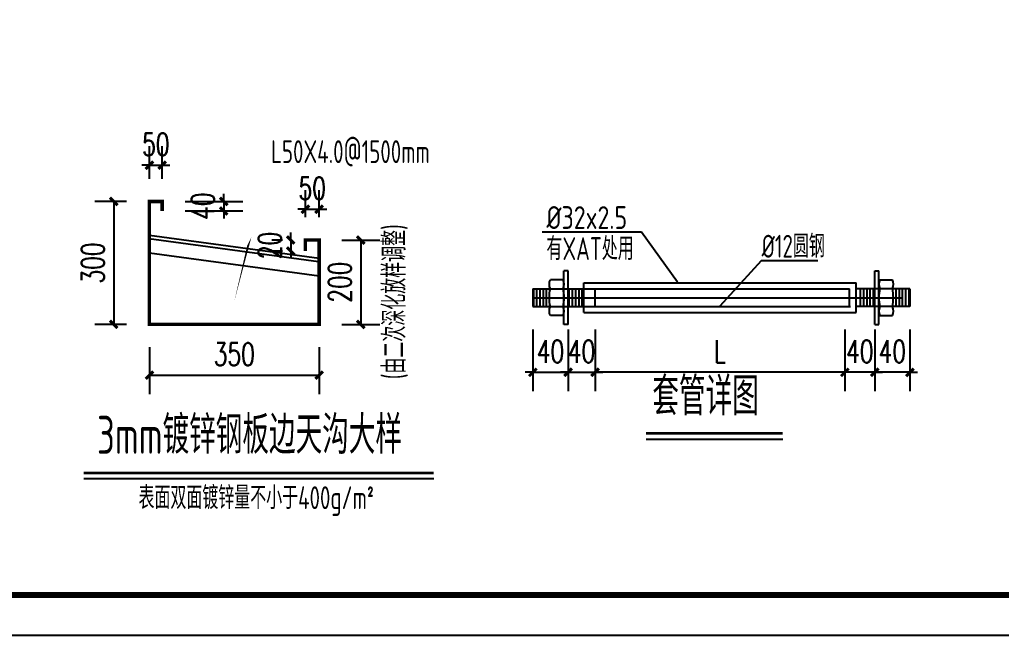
# Model space of a CAD drawing. Extents: x 177291 to 1288761, y 177638 to 322898.
# Drawn here: x 932398 to 958232, y 177960 to 194166 of the extents above; entities that cross this region are included whole.
import ezdxf
from ezdxf.enums import TextEntityAlignment as Align

# ---------------------------------------------------------------- set-up
doc = ezdxf.new("R2010")
doc.units = 0
doc.header["$LTSCALE"] = 1000
for name, color, linetype in [('AXIS', 3, 'Continuous'), ('DOTE', 1, 'Continuous'), ('NUM', 7, 'Continuous'), ('PUB_TITLE', 4, 'Continuous'), ('PZ', 202, 'Continuous'), ('TEXT', 7, 'Continuous'), ('THICK', 6, 'Continuous'), ('THIN', 7, 'Continuous'), ('XG', 6, 'Continuous'), ('天沟', 2, 'Continuous')]:
    doc.layers.add(name, color=color, linetype=linetype)
doc.styles.add('_TCH_DIM_T3', font='SIMPLEX', dxfattribs={"width": 0.705882, "bigfont": 'GBCBIG'})
doc.styles.add('TSSD_Label', font='tssdeng.shx', dxfattribs={"width": 0.7, "bigfont": 'hztxt.shx'})
doc.styles.add('TSSD_Norm', font='tssdeng.shx', dxfattribs={"bigfont": 'hztxt.shx'})
doc.dimstyles.new('TCH-200-1', dxfattribs={"dimtxt": 595, "dimasz": 200, "dimexe": 500, "dimexo": 600, "dimgap": 252.5, "dimtad": 1, "dimdec": 0, "dimzin": 0, "dimdsep": 46, "dimtxsty": '_TCH_DIM_T3', "dimblk": 'ARCHTICK', "dimcen": 0.09, "dimclrd": 3, "dimclre": 3, "dimclrt": 7, "dimazin": 2, "dimtfac": 1, "dimtdec": 0, "dimtix": 1, "dimtmove": 2, "dimatfit": 3, "dimfxl": 1, "dimtolj": 1, "dimtzin": 0, "dimarcsym": 0})

# ---------------------------------------------------------------- blocks, each defined once
blk = doc.blocks.new('_ArchTick')
at = {"color": 0, "linetype": 'ByBlock', "const_width": 0.4}
blk.add_lwpolyline([(-0.5, -0.5), (0.5, 0.5)], dxfattribs=at)
blk = doc.blocks.new('*D85')
at = {"layer": 'AXIS', "color": 3, "lineweight": -2, "transparency": 16777216}
for p, q in [((954114, 186012), (954114, 184384)), ((954900, 186012), (954900, 184384)), ((954114, 184884), (953914, 184884)), ((954900, 184884), (954114, 184884)), ((954900, 184884), (955100, 184884))]:
    blk.add_line(p, q, dxfattribs=at)
at = {"layer": 'Defpoints', "color": 0, "transparency": 16777216}
for p in [(954114, 186612), (954900, 186612), (954114, 184884)]:
    blk.add_point(p, dxfattribs=at)
at = {"layer": 'AXIS', "color": 3, "lineweight": -2, "transparency": 16777216, "xscale": 200, "yscale": 200, "zscale": 200}
blk.add_blockref('_ArchTick', (954114, 184884), dxfattribs=at)
at = {"layer": 'AXIS', "color": 3, "lineweight": -2, "transparency": 16777216, "xscale": 200, "yscale": 200, "zscale": 200, "rotation": 180}
blk.add_blockref('_ArchTick', (954900, 184884), dxfattribs=at)
at = {"layer": 'AXIS', "color": 7, "transparency": 16777216, "insert": (954507, 185434), "char_height": 595, "attachment_point": 5, "style": '_TCH_DIM_T3'}
blk.add_mtext('\\A1;40', dxfattribs=at)
blk = doc.blocks.new('*D86')
at = {"layer": 'AXIS', "color": 3, "lineweight": -2, "transparency": 16777216}
for p, q in [((954900, 186012), (954900, 184384)), ((955825, 186012), (955825, 184384)), ((954900, 184884), (954700, 184884)), ((955825, 184884), (954900, 184884)), ((955825, 184884), (956025, 184884))]:
    blk.add_line(p, q, dxfattribs=at)
at = {"layer": 'Defpoints', "color": 0, "transparency": 16777216}
for p in [(954900, 186612), (955825, 186612), (954900, 184884)]:
    blk.add_point(p, dxfattribs=at)
at = {"layer": 'AXIS', "color": 3, "lineweight": -2, "transparency": 16777216, "xscale": 200, "yscale": 200, "zscale": 200}
blk.add_blockref('_ArchTick', (954900, 184884), dxfattribs=at)
at = {"layer": 'AXIS', "color": 3, "lineweight": -2, "transparency": 16777216, "xscale": 200, "yscale": 200, "zscale": 200, "rotation": 180}
blk.add_blockref('_ArchTick', (955825, 184884), dxfattribs=at)
at = {"layer": 'AXIS', "color": 7, "transparency": 16777216, "insert": (955363, 185434), "char_height": 595, "attachment_point": 5, "style": '_TCH_DIM_T3'}
blk.add_mtext('\\A1;40', dxfattribs=at)
blk = doc.blocks.new('*D87')
at = {"layer": 'AXIS', "color": 3, "lineweight": -2, "transparency": 16777216}
for p, q in [((946830, 186012), (946830, 184384)), ((947542, 186012), (947542, 184384)), ((946830, 184884), (946630, 184884)), ((946830, 184884), (947542, 184884)), ((947542, 184884), (947742, 184884))]:
    blk.add_line(p, q, dxfattribs=at)
at = {"layer": 'Defpoints', "color": 0, "transparency": 16777216}
for p in [(946830, 186612), (947542, 186612), (947542, 184884)]:
    blk.add_point(p, dxfattribs=at)
at = {"layer": 'AXIS', "color": 3, "lineweight": -2, "transparency": 16777216, "xscale": 200, "yscale": 200, "zscale": 200}
blk.add_blockref('_ArchTick', (946830, 184884), dxfattribs=at)
at = {"layer": 'AXIS', "color": 3, "lineweight": -2, "transparency": 16777216, "xscale": 200, "yscale": 200, "zscale": 200, "rotation": 180}
blk.add_blockref('_ArchTick', (947542, 184884), dxfattribs=at)
at = {"layer": 'AXIS', "color": 7, "transparency": 16777216, "insert": (947186, 185434), "char_height": 595, "attachment_point": 5, "style": '_TCH_DIM_T3'}
blk.add_mtext('\\A1;40', dxfattribs=at)
blk = doc.blocks.new('*D88')
at = {"layer": 'AXIS', "color": 3, "lineweight": -2, "transparency": 16777216}
for p, q in [((945904, 186012), (945904, 184384)), ((946830, 186012), (946830, 184384)), ((945904, 184884), (945704, 184884)), ((945904, 184884), (946830, 184884)), ((946830, 184884), (947030, 184884))]:
    blk.add_line(p, q, dxfattribs=at)
at = {"layer": 'Defpoints', "color": 0, "transparency": 16777216}
for p in [(945904, 186612), (946830, 186612), (946830, 184884)]:
    blk.add_point(p, dxfattribs=at)
at = {"layer": 'AXIS', "color": 3, "lineweight": -2, "transparency": 16777216, "xscale": 200, "yscale": 200, "zscale": 200}
blk.add_blockref('_ArchTick', (945904, 184884), dxfattribs=at)
at = {"layer": 'AXIS', "color": 3, "lineweight": -2, "transparency": 16777216, "xscale": 200, "yscale": 200, "zscale": 200, "rotation": 180}
blk.add_blockref('_ArchTick', (946830, 184884), dxfattribs=at)
at = {"layer": 'AXIS', "color": 7, "transparency": 16777216, "insert": (946367, 185434), "char_height": 595, "attachment_point": 5, "style": '_TCH_DIM_T3'}
blk.add_mtext('\\A1;40', dxfattribs=at)
blk = doc.blocks.new('*D89')
at = {"layer": 'AXIS', "color": 3, "lineweight": -2, "transparency": 16777216}
for p, q in [((947542, 186012), (947542, 184384)), ((954114, 186012), (954114, 184384)), ((954114, 184884), (947542, 184884))]:
    blk.add_line(p, q, dxfattribs=at)
at = {"layer": 'Defpoints', "color": 0, "transparency": 16777216}
for p in [(947542, 186612), (954114, 186612), (947542, 184884)]:
    blk.add_point(p, dxfattribs=at)
at = {"layer": 'AXIS', "color": 3, "lineweight": -2, "transparency": 16777216, "xscale": 200, "yscale": 200, "zscale": 200, "rotation": 180}
blk.add_blockref('_ArchTick', (947542, 184884), dxfattribs=at)
at = {"layer": 'AXIS', "color": 3, "lineweight": -2, "transparency": 16777216, "xscale": 200, "yscale": 200, "zscale": 200}
blk.add_blockref('_ArchTick', (954114, 184884), dxfattribs=at)
at = {"layer": 'AXIS', "color": 7, "transparency": 16777216, "insert": (950828, 185434), "char_height": 595, "attachment_point": 5, "style": '_TCH_DIM_T3'}
blk.add_mtext('\\A1;L', dxfattribs=at)
blk = doc.blocks.new('*D106')
at = {"layer": 'AXIS', "color": 3, "lineweight": -2, "transparency": 16777216}
for p, q in [((940880, 188366), (941875, 188366)), ((941375, 188366), (941375, 186145)), ((940880, 186145), (941875, 186145))]:
    blk.add_line(p, q, dxfattribs=at)
at = {"layer": 'Defpoints', "color": 0, "transparency": 16777216}
for p in [(940280, 188366), (940280, 186145), (941375, 186145)]:
    blk.add_point(p, dxfattribs=at)
at = {"layer": 'AXIS', "color": 3, "lineweight": -2, "transparency": 16777216, "xscale": 200, "yscale": 200, "zscale": 200}
for p, rotation in [((941375, 188366), 90), ((941375, 186145), 270)]:
    blk.add_blockref('_ArchTick', p, dxfattribs=dict(at, rotation=rotation))
at = {"layer": 'AXIS', "color": 7, "transparency": 16777216, "insert": (940825, 187256), "char_height": 595, "attachment_point": 5, "rotation": 90, "style": '_TCH_DIM_T3'}
blk.add_mtext('\\A1;200', dxfattribs=at)
blk = doc.blocks.new('*D107')
at = {"layer": 'AXIS', "color": 3, "lineweight": -2, "transparency": 16777216}
for p, q in [((936750, 189380), (938268, 189380)), ((937768, 189380), (937768, 189580)), ((937768, 189380), (937768, 189130)), ((936750, 189130), (938268, 189130)), ((937768, 189130), (937768, 188930))]:
    blk.add_line(p, q, dxfattribs=at)
at = {"layer": 'Defpoints', "color": 0, "transparency": 16777216}
for p in [(936150, 189380), (936150, 189130), (937768, 189130)]:
    blk.add_point(p, dxfattribs=at)
at = {"layer": 'AXIS', "color": 3, "lineweight": -2, "transparency": 16777216, "xscale": 200, "yscale": 200, "zscale": 200}
for p, rotation in [((937768, 189380), 270), ((937768, 189130), 90)]:
    blk.add_blockref('_ArchTick', p, dxfattribs=dict(at, rotation=rotation))
at = {"layer": 'AXIS', "color": 7, "transparency": 16777216, "insert": (937218, 189255), "char_height": 595, "attachment_point": 5, "rotation": 90, "style": '_TCH_DIM_T3'}
blk.add_mtext('\\A1;40', dxfattribs=at)
blk = doc.blocks.new('*D108')
at = {"layer": 'AXIS', "color": 3, "lineweight": -2, "transparency": 16777216}
for p, q in [((935814, 189980), (935814, 190834)), ((936150, 189980), (936150, 190834)), ((935814, 190334), (935614, 190334)), ((935814, 190334), (936150, 190334)), ((936150, 190334), (936350, 190334))]:
    blk.add_line(p, q, dxfattribs=at)
at = {"layer": 'Defpoints', "color": 0, "transparency": 16777216}
for p in [(936150, 190334), (935814, 189380), (936150, 189380)]:
    blk.add_point(p, dxfattribs=at)
at = {"layer": 'AXIS', "color": 3, "lineweight": -2, "transparency": 16777216, "xscale": 200, "yscale": 200, "zscale": 200}
blk.add_blockref('_ArchTick', (935814, 190334), dxfattribs=at)
at = {"layer": 'AXIS', "color": 3, "lineweight": -2, "transparency": 16777216, "xscale": 200, "yscale": 200, "zscale": 200, "rotation": 180}
blk.add_blockref('_ArchTick', (936150, 190334), dxfattribs=at)
at = {"layer": 'AXIS', "color": 7, "transparency": 16777216, "insert": (935982, 190884), "char_height": 595, "attachment_point": 5, "style": '_TCH_DIM_T3'}
blk.add_mtext('\\A1;50', dxfattribs=at)
blk = doc.blocks.new('*D109')
at = {"layer": 'AXIS', "color": 3, "lineweight": -2, "transparency": 16777216}
for p, q in [((935214, 189380), (934373, 189380)), ((934873, 189380), (934873, 186145)), ((935214, 186145), (934373, 186145))]:
    blk.add_line(p, q, dxfattribs=at)
at = {"layer": 'Defpoints', "color": 0, "transparency": 16777216}
for p in [(935814, 189380), (934873, 186145), (935814, 186145)]:
    blk.add_point(p, dxfattribs=at)
at = {"layer": 'AXIS', "color": 3, "lineweight": -2, "transparency": 16777216, "xscale": 200, "yscale": 200, "zscale": 200}
for p, rotation in [((934873, 189380), 90), ((934873, 186145), 270)]:
    blk.add_blockref('_ArchTick', p, dxfattribs=dict(at, rotation=rotation))
at = {"layer": 'AXIS', "color": 7, "transparency": 16777216, "insert": (934323, 187762), "char_height": 595, "attachment_point": 5, "rotation": 90, "style": '_TCH_DIM_T3'}
blk.add_mtext('\\A1;300', dxfattribs=at)
blk = doc.blocks.new('*D110')
at = {"layer": 'AXIS', "color": 3, "lineweight": -2, "transparency": 16777216}
for p, q in [((935814, 185545), (935814, 184309)), ((940280, 185545), (940280, 184309)), ((935814, 184809), (940280, 184809))]:
    blk.add_line(p, q, dxfattribs=at)
at = {"layer": 'Defpoints', "color": 0, "transparency": 16777216}
for p in [(935814, 186145), (940280, 186145), (940280, 184809)]:
    blk.add_point(p, dxfattribs=at)
at = {"layer": 'AXIS', "color": 3, "lineweight": -2, "transparency": 16777216, "xscale": 200, "yscale": 200, "zscale": 200, "rotation": 180}
blk.add_blockref('_ArchTick', (935814, 184809), dxfattribs=at)
at = {"layer": 'AXIS', "color": 3, "lineweight": -2, "transparency": 16777216, "xscale": 200, "yscale": 200, "zscale": 200}
blk.add_blockref('_ArchTick', (940280, 184809), dxfattribs=at)
at = {"layer": 'AXIS', "color": 7, "transparency": 16777216, "insert": (938047, 185359), "char_height": 595, "attachment_point": 5, "style": '_TCH_DIM_T3'}
blk.add_mtext('\\A1;350', dxfattribs=at)
blk = doc.blocks.new('*D111')
at = {"layer": 'AXIS', "color": 3, "lineweight": -2, "transparency": 16777216}
for p, q in [((939918, 188966), (939918, 189676)), ((940280, 188966), (940280, 189676)), ((939918, 189176), (939718, 189176)), ((939918, 189176), (940280, 189176)), ((940280, 189176), (940480, 189176))]:
    blk.add_line(p, q, dxfattribs=at)
at = {"layer": 'Defpoints', "color": 0, "transparency": 16777216}
for p in [(940280, 189176), (939918, 188366), (940280, 188366)]:
    blk.add_point(p, dxfattribs=at)
at = {"layer": 'AXIS', "color": 3, "lineweight": -2, "transparency": 16777216, "xscale": 200, "yscale": 200, "zscale": 200}
blk.add_blockref('_ArchTick', (939918, 189176), dxfattribs=at)
at = {"layer": 'AXIS', "color": 3, "lineweight": -2, "transparency": 16777216, "xscale": 200, "yscale": 200, "zscale": 200, "rotation": 180}
blk.add_blockref('_ArchTick', (940280, 189176), dxfattribs=at)
at = {"layer": 'AXIS', "color": 7, "transparency": 16777216, "insert": (940099, 189726), "char_height": 595, "attachment_point": 5, "style": '_TCH_DIM_T3'}
blk.add_mtext('\\A1;50', dxfattribs=at)
blk = doc.blocks.new('*D112')
at = {"layer": 'AXIS', "color": 3, "lineweight": -2, "transparency": 16777216}
for p, q in [((939318, 188366), (939032, 188366)), ((939532, 188366), (939532, 188566)), ((939532, 188366), (939532, 188076)), ((939318, 188076), (939032, 188076)), ((939532, 188076), (939532, 187876))]:
    blk.add_line(p, q, dxfattribs=at)
at = {"layer": 'Defpoints', "color": 0, "transparency": 16777216}
for p in [(939918, 188366), (939532, 188076), (939918, 188076)]:
    blk.add_point(p, dxfattribs=at)
at = {"layer": 'AXIS', "color": 3, "lineweight": -2, "transparency": 16777216, "xscale": 200, "yscale": 200, "zscale": 200}
for p, rotation in [((939532, 188366), 270), ((939532, 188076), 90)]:
    blk.add_blockref('_ArchTick', p, dxfattribs=dict(at, rotation=rotation))
at = {"layer": 'AXIS', "color": 7, "transparency": 16777216, "insert": (938982, 188221), "char_height": 595, "attachment_point": 5, "rotation": 90, "style": '_TCH_DIM_T3'}
blk.add_mtext('\\A1;20', dxfattribs=at)

msp = doc.modelspace()

# ---------------------------------------------------------------- hatches: boundary and pattern name
at = {"layer": 'AXIS', "linetype": 'ByBlock'}
h = msp.add_hatch(dxfattribs=at)
h.set_pattern_fill('ANSI31', color=3, scale=26.84933, angle=45, style=0)
h.set_pattern_definition([(90, (4628067.51, 2919963.73), (-85.2466239, 1e-14), [])])
edge = h.paths.add_edge_path()
edge.add_ellipse((947390.75, 186847.49), major_axis=(743.62, 743.62), ratio=1, start_angle=122.032716, end_angle=135, ccw=False)
edge.add_line((946365.94, 187083.47), (945904.49, 187083.47))
edge.add_line((945904.49, 187083.47), (945904.49, 186847.49))
edge.add_line((945904.49, 186847.49), (946339.12, 186847.49))
edge = h.paths.add_edge_path()
edge.add_ellipse((947390.75, 186847.49), major_axis=(743.62, 743.62), ratio=1, start_angle=135, end_angle=147.967284, ccw=False)
edge.add_line((946339.12, 186847.49), (945904.49, 186847.49))
edge.add_line((945904.49, 186847.49), (945904.49, 186611.51))
edge.add_line((945904.49, 186611.51), (946365.94, 186611.51))
h.paths.add_polyline_path([(946987.13, 187083.47), (946829.81, 187083.47), (946829.81, 186847.49), (946987.13, 186847.49)])
h.paths.add_polyline_path([(946987.13, 186847.49), (946829.81, 186847.49), (946829.81, 186611.51), (946987.13, 186611.51)])
h.paths.add_polyline_path([(947248.14, 187083.47), (946987.13, 187083.47), (946987.13, 186847.49), (947248.14, 186847.49)])
h.paths.add_polyline_path([(947248.14, 186847.49), (946987.13, 186847.49), (946987.13, 186611.51), (947248.14, 186611.51)])
h = msp.add_hatch(dxfattribs=at)
h.set_pattern_fill('ANSI31', color=3, scale=26.84933, angle=45, style=0)
h.set_pattern_definition([(90, (-2726337.78, 2919963.73), (85.2466239, 1e-14), [])])
edge = h.paths.add_edge_path()
edge.add_ellipse((954338.98, 186847.49), major_axis=(-743.62, 743.62), ratio=1, start_angle=225, end_angle=237.967284)
edge.add_line((955363.79, 187083.47), (955825.24, 187083.47))
edge.add_line((955825.24, 187083.47), (955825.24, 186847.49))
edge.add_line((955825.24, 186847.49), (955390.61, 186847.49))
edge = h.paths.add_edge_path()
edge.add_ellipse((954338.98, 186847.49), major_axis=(-743.62, 743.62), ratio=1, start_angle=212.032716, end_angle=225)
edge.add_line((955390.61, 186847.49), (955825.24, 186847.49))
edge.add_line((955825.24, 186847.49), (955825.24, 186611.51))
edge.add_line((955825.24, 186611.51), (955363.79, 186611.51))
h.paths.add_polyline_path([(954742.59, 187083.47), (954899.91, 187083.47), (954899.91, 186847.49), (954742.59, 186847.49)])
h.paths.add_polyline_path([(954742.59, 186847.49), (954899.91, 186847.49), (954899.91, 186611.51), (954742.59, 186611.51)])
h.paths.add_polyline_path([(954481.58, 187083.47), (954742.59, 187083.47), (954742.59, 186847.49), (954481.58, 186847.49)])
h.paths.add_polyline_path([(954481.58, 186847.49), (954742.59, 186847.49), (954742.59, 186611.51), (954481.58, 186611.51)])
at = {"layer": 'PZ'}
h = msp.add_hatch(color=256, dxfattribs=at)
edge = h.paths.add_edge_path()
edge.add_line((946365.94, 187083.47), (946339.12, 187083.47))
edge.add_line((946339.12, 187083.47), (946339.12, 186847.49))
edge.add_ellipse((947390.75, 186847.49), major_axis=(-743.62, 743.62), ratio=1, start_angle=32.032716, end_angle=45, ccw=False)
edge = h.paths.add_edge_path()
edge.add_ellipse((946612.08, 187201.46), major_axis=(-193.02, 193.02), ratio=1, start_angle=45, end_angle=70.610722, ccw=False)
edge.add_line((946339.12, 187201.46), (946339.12, 187083.47))
edge.add_line((946339.12, 187083.47), (946365.94, 187083.47))
h = msp.add_hatch(color=256, dxfattribs=at)
edge = h.paths.add_edge_path()
edge.add_line((946692.87, 187083.47), (946719.69, 187083.47))
edge.add_line((946719.69, 187083.47), (946719.69, 186847.49))
edge.add_ellipse((945668.06, 186847.49), major_axis=(743.62, 743.62), ratio=1, start_angle=315, end_angle=327.967284)
edge = h.paths.add_edge_path()
edge.add_ellipse((946446.72, 187201.46), major_axis=(193.02, 193.02), ratio=1, start_angle=289.389278, end_angle=315)
edge.add_line((946719.69, 187201.46), (946719.69, 187083.47))
edge.add_line((946719.69, 187083.47), (946692.87, 187083.47))
h = msp.add_hatch(color=256, dxfattribs=at)
edge = h.paths.add_edge_path()
edge.add_line((955036.85, 187083.47), (955010.04, 187083.47))
edge.add_line((955010.04, 187083.47), (955010.04, 186847.49))
edge.add_ellipse((956061.67, 186847.49), major_axis=(-743.62, 743.62), ratio=1, start_angle=32.032716, end_angle=45, ccw=False)
edge = h.paths.add_edge_path()
edge.add_ellipse((955283, 187201.46), major_axis=(-193.02, 193.02), ratio=1, start_angle=45, end_angle=70.610722, ccw=False)
edge.add_line((955010.04, 187201.46), (955010.04, 187083.47))
edge.add_line((955010.04, 187083.47), (955036.85, 187083.47))
h = msp.add_hatch(color=256, dxfattribs=at)
edge = h.paths.add_edge_path()
edge.add_line((955363.79, 187083.47), (955390.61, 187083.47))
edge.add_line((955390.61, 187083.47), (955390.61, 186847.49))
edge.add_ellipse((954338.98, 186847.49), major_axis=(743.62, 743.62), ratio=1, start_angle=315, end_angle=327.967284)
edge = h.paths.add_edge_path()
edge.add_ellipse((955117.64, 187201.46), major_axis=(193.02, 193.02), ratio=1, start_angle=289.389278, end_angle=315)
edge.add_line((955390.61, 187201.46), (955390.61, 187083.47))
edge.add_line((955390.61, 187083.47), (955363.79, 187083.47))
h = msp.add_hatch(color=256, dxfattribs=at)
edge = h.paths.add_edge_path()
edge.add_line((946365.94, 186611.51), (946339.12, 186611.51))
edge.add_line((946339.12, 186611.51), (946339.12, 186847.49))
edge.add_ellipse((947390.75, 186847.49), major_axis=(743.62, 743.62), ratio=1, start_angle=135, end_angle=147.967284)
edge = h.paths.add_edge_path()
edge.add_ellipse((946612.08, 186493.52), major_axis=(193.02, 193.02), ratio=1, start_angle=109.389278, end_angle=135)
edge.add_line((946339.12, 186493.52), (946339.12, 186611.51))
edge.add_line((946339.12, 186611.51), (946365.94, 186611.51))
h = msp.add_hatch(color=256, dxfattribs=at)
edge = h.paths.add_edge_path()
edge.add_line((946692.87, 186611.51), (946719.69, 186611.51))
edge.add_line((946719.69, 186611.51), (946719.69, 186847.49))
edge.add_ellipse((945668.06, 186847.49), major_axis=(-743.62, 743.62), ratio=1, start_angle=212.032716, end_angle=225, ccw=False)
edge = h.paths.add_edge_path()
edge.add_ellipse((946446.72, 186493.52), major_axis=(-193.02, 193.02), ratio=1, start_angle=225, end_angle=250.610722, ccw=False)
edge.add_line((946719.69, 186493.52), (946719.69, 186611.51))
edge.add_line((946719.69, 186611.51), (946692.87, 186611.51))
h = msp.add_hatch(color=256, dxfattribs=at)
edge = h.paths.add_edge_path()
edge.add_line((955036.85, 186611.51), (955010.04, 186611.51))
edge.add_line((955010.04, 186611.51), (955010.04, 186847.49))
edge.add_ellipse((956061.67, 186847.49), major_axis=(743.62, 743.62), ratio=1, start_angle=135, end_angle=147.967284)
edge = h.paths.add_edge_path()
edge.add_ellipse((955283, 186493.52), major_axis=(193.02, 193.02), ratio=1, start_angle=109.389278, end_angle=135)
edge.add_line((955010.04, 186493.52), (955010.04, 186611.51))
edge.add_line((955010.04, 186611.51), (955036.85, 186611.51))
h = msp.add_hatch(color=256, dxfattribs=at)
edge = h.paths.add_edge_path()
edge.add_line((955363.79, 186611.51), (955390.61, 186611.51))
edge.add_line((955390.61, 186611.51), (955390.61, 186847.49))
edge.add_ellipse((954338.98, 186847.49), major_axis=(-743.62, 743.62), ratio=1, start_angle=212.032716, end_angle=225, ccw=False)
edge = h.paths.add_edge_path()
edge.add_ellipse((955117.64, 186493.52), major_axis=(-193.02, 193.02), ratio=1, start_angle=225, end_angle=250.610722, ccw=False)
edge.add_line((955390.61, 186493.52), (955390.61, 186611.51))
edge.add_line((955390.61, 186611.51), (955363.79, 186611.51))

# ---------------------------------------------------------------- linework, layer by layer
at = {"layer": 'AXIS'}
for p, q in [((946147.15, 188577.72), (948765.81, 188577.72)), ((948765.81, 188577.72), (949707.76, 187263.36)), ((951909.88, 187814.95), (950826.35, 186621.58)), ((953401.84, 187814.95), (951909.88, 187814.95))]:
    msp.add_line(p, q, dxfattribs=at)
at = {"layer": 'AXIS', "color": 3, "linetype": 'ByBlock'}
for p, q in [((945904.49, 187083.47), (945904.49, 186611.51)), ((945904.49, 187083.47), (947240.62, 187083.47)), ((947265.29, 187083.47), (954238.43, 187083.47)), ((947542.26, 186611.51), (947542.26, 187083.47)), ((954238.43, 186611.51), (954238.43, 187083.47)), ((955825.24, 187083.47), (954415.51, 187083.47)), ((955825.24, 187083.47), (955825.24, 186611.51)), ((945904.49, 186611.51), (947240.62, 186611.51)), ((947265.29, 186611.51), (954263.71, 186611.51)), ((955825.24, 186611.51), (954415.51, 186611.51))]:
    msp.add_line(p, q, dxfattribs=at)
at = {"layer": 'AXIS'}
msp.add_lwpolyline([(938382.89, 188207.07, 0, 144.83, 0), (938598.83, 188821.63, 0, 0, 0), (938965.21, 190194.22, 0, 0, 0), (943497.94, 190194.22, 0, 0, 0)], format="xyseb", dxfattribs=at)
at = {"layer": 'DOTE'}
msp.add_line((945904.49, 186847.49), (955648.16, 186847.49), dxfattribs=at)
at = {"layer": 'NUM', "const_width": 75}
msp.add_lwpolyline([(948883.74, 183275.85), (952478.54, 183275.85)], dxfattribs=at)
at = {"layer": 'NUM'}
msp.add_lwpolyline([(948883.74, 183125.85), (952478.54, 183125.85)], dxfattribs=at)
at = {"layer": 'PUB_TITLE'}
msp.add_lwpolyline([(902109.94, 240960.27), (991307.32, 240960.27), (991307.32, 177959.98), (902109.94, 177959.98)], close=True, dxfattribs=at)
at = {"layer": 'PUB_TITLE', "const_width": 159.09}
msp.add_lwpolyline([(904761.47, 179020.59), (904761.47, 239899.66), (990246.71, 239899.66), (990246.71, 179020.59)], close=True, dxfattribs=at)
at = {"layer": 'PZ'}
for p, q in [((946829.81, 187555.43), (946719.69, 187555.43)), ((946719.69, 186139.55), (946719.69, 187555.43)), ((946829.81, 186139.55), (946829.81, 187555.43)), ((954899.91, 187555.43), (955010.04, 187555.43)), ((954899.91, 186139.55), (954899.91, 187555.43)), ((955010.04, 186139.55), (955010.04, 187555.43)), ((946692.87, 187319.45), (946365.94, 187319.45)), ((955036.85, 187319.45), (955363.79, 187319.45)), ((946692.87, 186375.53), (946365.94, 186375.53)), ((955036.85, 186375.53), (955363.79, 186375.53)), ((946829.81, 186139.55), (946719.69, 186139.55)), ((954899.91, 186139.55), (955010.04, 186139.55))]:
    msp.add_line(p, q, dxfattribs=at)
at = {"layer": 'PZ', "extrusion": (0, 0, -1)}
for centre, major_axis, start_param, end_param in [((946612.08, 187201.46), (-193.02, 193.02), 5.05079572, 5.94477857), ((946446.72, 187201.46), (193.02, 193.02), 0.33840673, 1.23238959), ((947390.75, 186847.49), (-0.01, 1051.63), 4.48607801, 4.93872162), ((945668.06, 186847.49), (-0.01, 1051.63), 1.34448536, 1.79712897), ((946612.08, 186493.52), (193.02, 193.02), 3.47999939, 4.37398224), ((946446.72, 186493.52), (193.02, 193.02), 0.33840674, 1.23238959)]:
    msp.add_ellipse(centre, major_axis=major_axis, ratio=1, start_param=start_param, end_param=end_param, dxfattribs=at)
at = {"layer": 'PZ'}
for centre, major_axis, start_param, end_param in [((955283, 187201.46), (-193.02, 193.02), 0.33840673, 1.23238959), ((955117.64, 187201.46), (193.02, 193.02), 5.05079572, 5.94477857), ((956061.67, 186847.49), (0.01, 1051.63), 1.34448536, 1.79712897), ((954338.98, 186847.49), (0.01, 1051.63), 4.48607801, 4.93872162), ((955283, 186493.52), (-193.02, 193.02), 0.33840674, 1.23238959), ((955117.64, 186493.52), (-193.02, 193.02), 3.47999939, 4.37398224)]:
    msp.add_ellipse(centre, major_axis=major_axis, ratio=1, start_param=start_param, end_param=end_param, dxfattribs=at)
at = {"layer": 'THICK', "const_width": 72.41}
msp.add_lwpolyline([(934086.83, 182234.53), (943296.47, 182234.53)], dxfattribs=at)
at = {"layer": 'THIN'}
msp.add_lwpolyline([(934086.83, 182089.7), (943296.47, 182089.7)], dxfattribs=at)
at = {"layer": 'XG'}
for p, q in [((940263.92, 187789.88), (935797.76, 188395.22)), ((940280.45, 187878.88), (935814.29, 188484.21)), ((940280.45, 187418.55), (935814.29, 188023.88)), ((947240.62, 186454.19), (947240.62, 187240.79)), ((947240.62, 187240.79), (954415.51, 187240.79)), ((954415.51, 186454.19), (954415.51, 187240.79)), ((947240.62, 186454.19), (954415.51, 186454.19))]:
    msp.add_line(p, q, dxfattribs=at)
at = {"layer": '天沟', "const_width": 90.52}
msp.add_lwpolyline([(936149.77, 189130.18), (936149.77, 189379.92), (935814.29, 189379.92), (935814.29, 186144.88), (940280.45, 186144.88), (940280.45, 188366.13), (939918.38, 188366.13), (939918.38, 188076.47)], dxfattribs=at)

# ---------------------------------------------------------------- texts
at = {"layer": 'TEXT', "style": 'TSSD_Label', "width": 0.7}
for s, height, p in [('L50X4.0@1500mm', 599.9998, (939012.92, 190390.91)), ('有XAT处用', 600, (946261.64, 187838.73)), ('%%C12圆钢', 600, (951925.28, 187902.35)), ('表面双面镀锌量不小于400g/m%%1402%%141', 599.9998, (935525.94, 181283.04))]:
    msp.add_text(s, height=height, dxfattribs=at).set_placement(p)
msp.add_text('(由二次深化放样调整)', height=599.9998, rotation=90, dxfattribs=at).set_placement((942555.49, 184701.21))
for s, p in [('套管详图', (949047.44, 183452.78)), ('3mm镀锌钢板边天沟大样', (934434.32, 182437.28))]:
    msp.add_text(s, height=1000, dxfattribs=at).set_placement(p, align=Align.BOTTOM_LEFT)
at = {"layer": 'THIN', "style": 'TSSD_Norm', "width": 0.8}
msp.add_text('%%C32x2.5', height=600, dxfattribs=at).set_placement((946261.64, 188656.78))

# ---------------------------------------------------------------- dimensions: what is measured, and where the dimension line sits
at = {"layer": 'AXIS'}
for base, p1, p2, angle, text, picture, middle in [((936149.77, 190334.36), (935814.29, 189379.92), (936149.77, 189379.92), 180, '50', '*D108', (935982.03, 190884.36)), ((937767.55, 189130.18), (936149.77, 189379.92), (936149.77, 189130.18), 90, '40', '*D107', (937217.55, 189255.05)), ((934873.18, 186144.88), (935814.29, 189379.92), (935814.29, 186144.88), 90, '300', '*D109', (934323.18, 187762.4)), ((939532.07, 188076.47), (939918.38, 188366.13), (939918.38, 188076.47), 90, '20', '*D112', (938982.07, 188221.3)), ((954113.86, 184883.91), (954899.91, 186611.51), (954113.86, 186611.51), 180, '40', '*D85', (954506.89, 185433.91)), ((954899.91, 184883.91), (955825.24, 186611.51), (954899.91, 186611.51), 180, '40', '*D86', (955362.57, 185433.91))]:
    dim = msp.add_linear_dim(base=base, p1=p1, p2=p2, angle=angle, text=text, dimstyle='TCH-200-1', dxfattribs=at)
    dim.commit()
    dim.dimension.update_dxf_attribs({"geometry": picture, "text_midpoint": middle})
for base, p1, p2, text, picture, middle in [((940280.45, 189176.43), (939918.38, 188366.13), (940280.45, 188366.13), '50', '*D111', (940099.42, 189726.43)), ((946829.81, 184883.91), (945904.49, 186611.51), (946829.81, 186611.51), '40', '*D88', (946367.15, 185433.91)), ((947542.26, 184883.91), (946829.81, 186611.51), (947542.26, 186611.51), '40', '*D87', (947186.04, 185433.91)), ((947542.26, 184883.91), (954113.86, 186611.51), (947542.26, 186611.51), 'L', '*D89', (950828.06, 185433.91)), ((940280.45, 184808.72), (935814.29, 186144.88), (940280.45, 186144.88), '350', '*D110', (938047.37, 185358.72))]:
    dim = msp.add_linear_dim(base=base, p1=p1, p2=p2, text=text, dimstyle='TCH-200-1', dxfattribs=at)
    dim.commit()
    dim.dimension.update_dxf_attribs({"geometry": picture, "text_midpoint": middle})
dim = msp.add_aligned_dim(p1=(940280.45, 188366.13), p2=(940280.45, 186144.88), distance=1094.72, text='200', dimstyle='TCH-200-1', dxfattribs=at)
dim.commit()
dim.dimension.update_dxf_attribs({"geometry": '*D106', "text_midpoint": (940825.17, 187255.51)})

doc.saveas('drawing.dxf')
